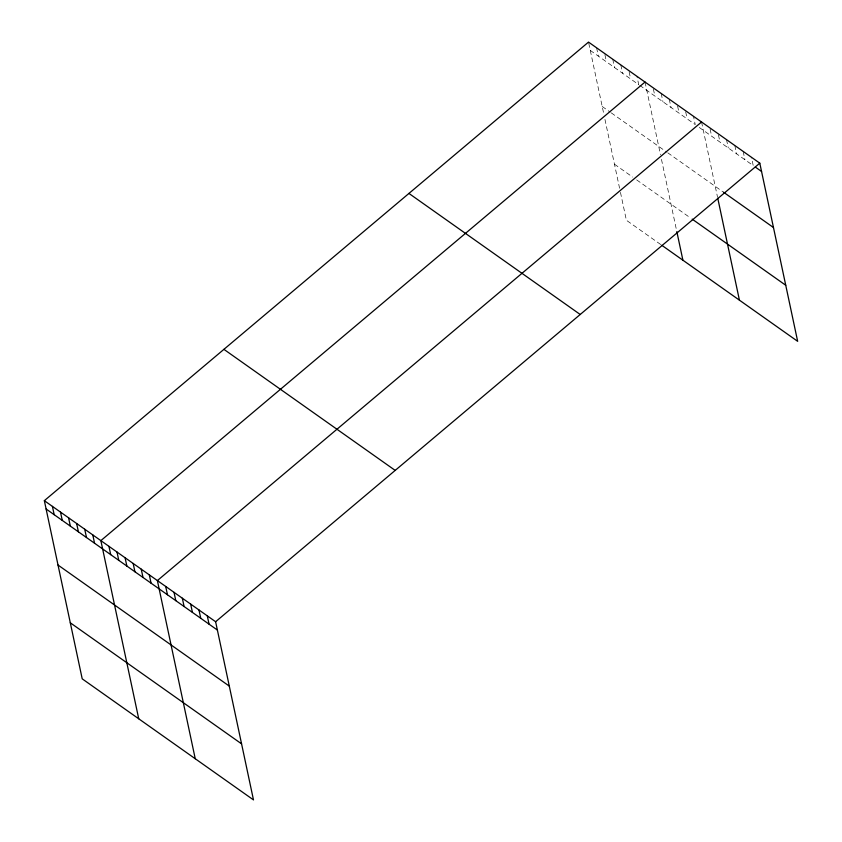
<?xml version="1.0" encoding="UTF-8"?>
<svg xmlns="http://www.w3.org/2000/svg" width="842" height="842" viewBox="0 0 842 842"><rect width="100%" height="100%" fill="white"/><g stroke="black" fill="none" stroke-linecap="round" stroke-linejoin="round"><path stroke-width="0.63" stroke-dasharray="4.21 3.16" d="M590.284 50.415L638.731 84.663L636.962 76.338M639.741 85.368L695.25 124.605L693.482 116.291M699.281 127.458L753.232 165.59L751.464 157.275M602.198 106.471L610.271 112.175M611.281 112.891L666.79 152.118M667.801 152.834L723.552 192.239M614.471 164.211L632.637 177.052M636.678 179.904L690.166 217.72M660.707 244.517L626.385 220.267L620.07 190.524M743.149 151.402L744.917 159.717M734.824 145.519L736.592 153.833M726.509 139.635L728.277 147.95M718.447 134.941L719.963 142.077M710.122 129.068L711.637 136.194M701.554 121.995L717.489 196.975M685.662 111.776L687.177 118.901M677.589 106.06L679.105 113.196M669.253 99.167L671.021 107.481M661.181 93.462L662.949 101.777M653.36 88.947L654.876 96.072M645.035 82.053L660.475 154.665M661.475 159.38L676.589 230.476M629.142 71.823L630.658 78.948M620.817 64.929L622.585 73.243M612.744 59.224L614.513 67.539M604.914 54.698L606.429 61.834M596.589 47.805L598.357 56.119M588.769 43.289L603.956 114.712M604.956 119.427L619.575 188.24"/><path stroke-width="1.26" d="M44.342 500.674L215.615 621.733L253.484 799.9L82.211 678.841L44.342 500.674L588.516 42.1L759.789 163.159L797.658 341.326L661.717 245.232M645.035 82.053L100.861 540.627L138.73 718.794M701.554 121.995L157.38 580.58L195.249 758.737M215.615 621.733L759.789 163.159M755.316 167.063L761.557 171.473M723.552 192.239L773.461 227.519M692.187 219.141L785.744 285.27M408.938 193.428L580.212 314.487M223.919 349.346L395.193 470.404M46.11 508.989L217.383 630.048M58.024 565.045L229.298 686.104M70.296 622.796L241.57 743.854M717.742 198.154L739.423 300.162M676.831 231.613L682.904 260.21M207.29 615.86L209.058 624.175M198.975 609.976L200.743 618.291M190.66 604.093L192.429 612.408M182.335 598.22L184.103 606.535M174.02 592.336L175.789 600.651M165.695 586.453L167.463 594.768M149.308 574.865L151.076 583.18M141.235 569.16L143.003 577.475M133.162 563.456L134.93 571.771M125.09 557.751L126.858 566.066M117.006 552.036L118.775 560.362M108.934 546.332L110.702 554.646M92.788 534.923L94.557 543.237M84.716 529.218L86.484 537.533M76.643 523.503L78.411 531.818M68.57 517.798L70.339 526.113M60.498 512.094L62.266 520.409M52.414 506.389L54.183 514.704"/></g></svg>
